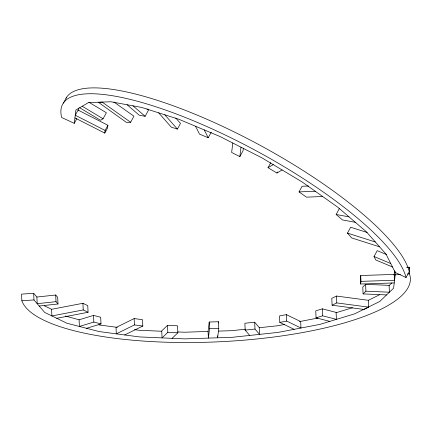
<?xml version="1.0" encoding="UTF-8"?>
<svg xmlns="http://www.w3.org/2000/svg" width="431" height="431" viewBox="0 0 431 431"><rect width="100%" height="100%" fill="white"/><g stroke="black" fill="none" stroke-linecap="round" stroke-linejoin="round"><path stroke-width="0.65" d="M406.061 277.521A194.887 51.715 28.6 0 0 217.973 131.595A194.887 51.715 28.6 0 0 61.638 117.474L74.267 123.347L75.91 109.991L88.377 102.626L110.821 101.759L141.707 107.443L178.946 119.295L219.982 136.508L262.026 157.902L302.217 182.027L337.812 207.236L366.388 231.808L385.987 254.075L395.286 272.516L406.061 277.521L409.261 271.643A194.887 51.715 28.6 0 0 241.748 135.695A194.887 51.715 28.6 0 0 65.954 98.311M78.286 110.794L78.614 108.122M74.935 117.911L104.765 133.087L105.089 130.426L107.901 125.259L78.076 110.083L75.263 115.244L105.089 130.426M107.901 125.259L107.572 127.926L104.765 133.087M209.229 322.027L209.536 328.691L208.378 338.103L208.076 331.45L209.229 322.027L218.463 321.725L218.77 328.39L217.617 337.802L217.526 335.808M232.805 143.033L231.646 152.445L239.851 156.62L243.052 150.737L243.359 148.226M218.312 322.981L218.463 321.725M239.851 156.62L241.004 147.208M360.655 284.024L360.984 281.362L394.564 280.263L394.3 274.418L360.715 275.517L360.386 278.178L360.655 284.024L394.241 282.93M394.106 274.854L394.602 270.846M394.133 275.748L394.3 274.418M395.082 271.503L395.232 274.827L393.595 288.183L379.759 301.484L354.665 313.827L320.028 324.365L278.205 332.382L232.05 337.333L184.71 338.879L139.402 336.918L99.222 331.579L66.902 323.228L44.652 312.432L33.979 299.933L33.677 293.279L21.55 294.125L21.857 300.779A194.887 54.586 -2.6 0 0 234.367 340.899A194.887 54.586 -2.6 0 0 409.45 273.841L409.143 267.188L406.557 267.371M63.395 103.144L66.595 97.271M74.267 123.347L76.826 118.644M113.832 101.975L133.928 116.214L130.636 122.264L126.455 122.426L98.306 102.244M98.209 102.422L102.481 102.082M79.681 107.761L100.525 120.276L103.068 118.773L106.365 112.723L88.899 102.239M127.086 104.755L139.251 115.212L145.139 116.295L148.496 110.137L146.971 108.827M158.683 112.847L171.285 127.161L177.394 129.106L180.497 123.406L175.719 117.981M195.539 126.256L199.499 134.106L208.232 137.769L211.228 132.263M282.122 169.965L276.928 173.036L268.017 167.686L270.765 162.643M276.928 173.036L277.537 171.915M322.674 196.514L306.457 197.145L299.039 191.892L302.093 186.278L308.58 186.025M355.343 222.315L342.467 219.945L336.132 214.498L339.332 208.62M379.609 246.828L351.707 237.944L347.451 233.112L350.651 227.234L367.137 232.481M392.496 266.978L375.757 259.958L374.022 256.52L377.222 250.648L386.521 254.549M167.503 325.378L161.733 330.922L162.056 337.899L167.821 332.355L177.868 332.791L177.545 325.809L167.503 325.378L167.821 332.355M172.098 338.33L177.868 332.791M363.085 293.904L365.908 291.189L389.408 292.207L389.091 285.354L365.59 284.336L362.767 287.046L363.085 293.904L386.585 294.923M389.101 285.554L391.892 282.876M268.017 167.686L273.216 164.62M134.154 318.574L116.02 327.495L116.311 333.847L134.445 324.931L142.817 326.041L142.526 319.689L134.154 318.574L134.445 324.931M124.683 334.962L142.817 326.041M368.349 300.294L336.46 296.054L331.789 298.354L332.102 305.207L363.99 309.447L368.667 307.147L368.349 300.294L379.452 294.831M332.102 305.207L336.778 302.912L368.667 307.147M65.399 315.993L79.088 319.802L93.522 315.411L100.687 317.259L100.994 323.913L86.556 328.303M100.994 323.913L93.829 322.065L79.396 326.456L79.088 319.802M316.063 317.83L322.668 315.821L336.422 319.376L336.099 312.4L322.345 308.844L315.745 310.853L316.063 317.83L329.817 321.386M336.115 312.723L352.472 307.745M44.345 305.778L51.591 309.296L82.924 303.289L87.757 305.633L88.064 312.286L56.73 318.293M88.064 312.286L83.231 309.937L51.892 315.945L51.591 309.296M279.794 322.393L286.658 321.079L300.962 328.018L300.666 321.569L286.362 314.63L279.498 315.945L279.794 322.393L294.104 329.332M284.438 324.473L277.903 325.728L259.236 327.732M299.464 321.596L317.76 318.089M33.677 293.279L36.877 297.034L55.707 295.014L57.695 297.342L57.996 303.995L39.173 306.015M57.996 303.995L56.014 301.668L37.185 303.688L36.877 297.034M254.683 322.21L255.001 329.063L259.543 334.381L259.225 327.528L254.683 322.21L244.862 323.261L245.18 330.114L249.721 335.437M245.487 329.203L231.749 330.679L218.625 331.105M245.18 330.114L255.001 329.063M21.857 300.779L33.979 299.933M395.232 274.827L400.404 274.472M407.51 273.976L409.45 273.841M299.039 191.892L315.255 191.262M209.536 328.691L218.77 328.39M208.076 331.45L184.403 332.226L177.766 331.94M161.749 331.245L139.094 330.265L134.483 329.65M98.914 324.926L117.361 327.377M336.132 214.498L349.008 216.863M347.451 233.112L375.347 241.99M374.022 256.52L390.761 263.54M82.224 106.258L103.068 118.773M102.384 102.26L130.636 122.264M132.98 105.837L145.139 116.295M164.793 114.791L177.394 129.106M204.272 129.92L208.232 137.769M365.59 284.336L365.908 291.189M360.715 275.517L360.984 281.362M336.46 296.054L336.778 302.912M322.345 308.844L322.668 315.821M286.362 314.63L286.658 321.079M93.522 315.411L93.829 322.065M82.924 303.289L83.231 309.937M55.707 295.014L56.014 301.668M409.143 267.188A194.887 54.586 -2.6 0 1 409.687 269.095"/></g></svg>
